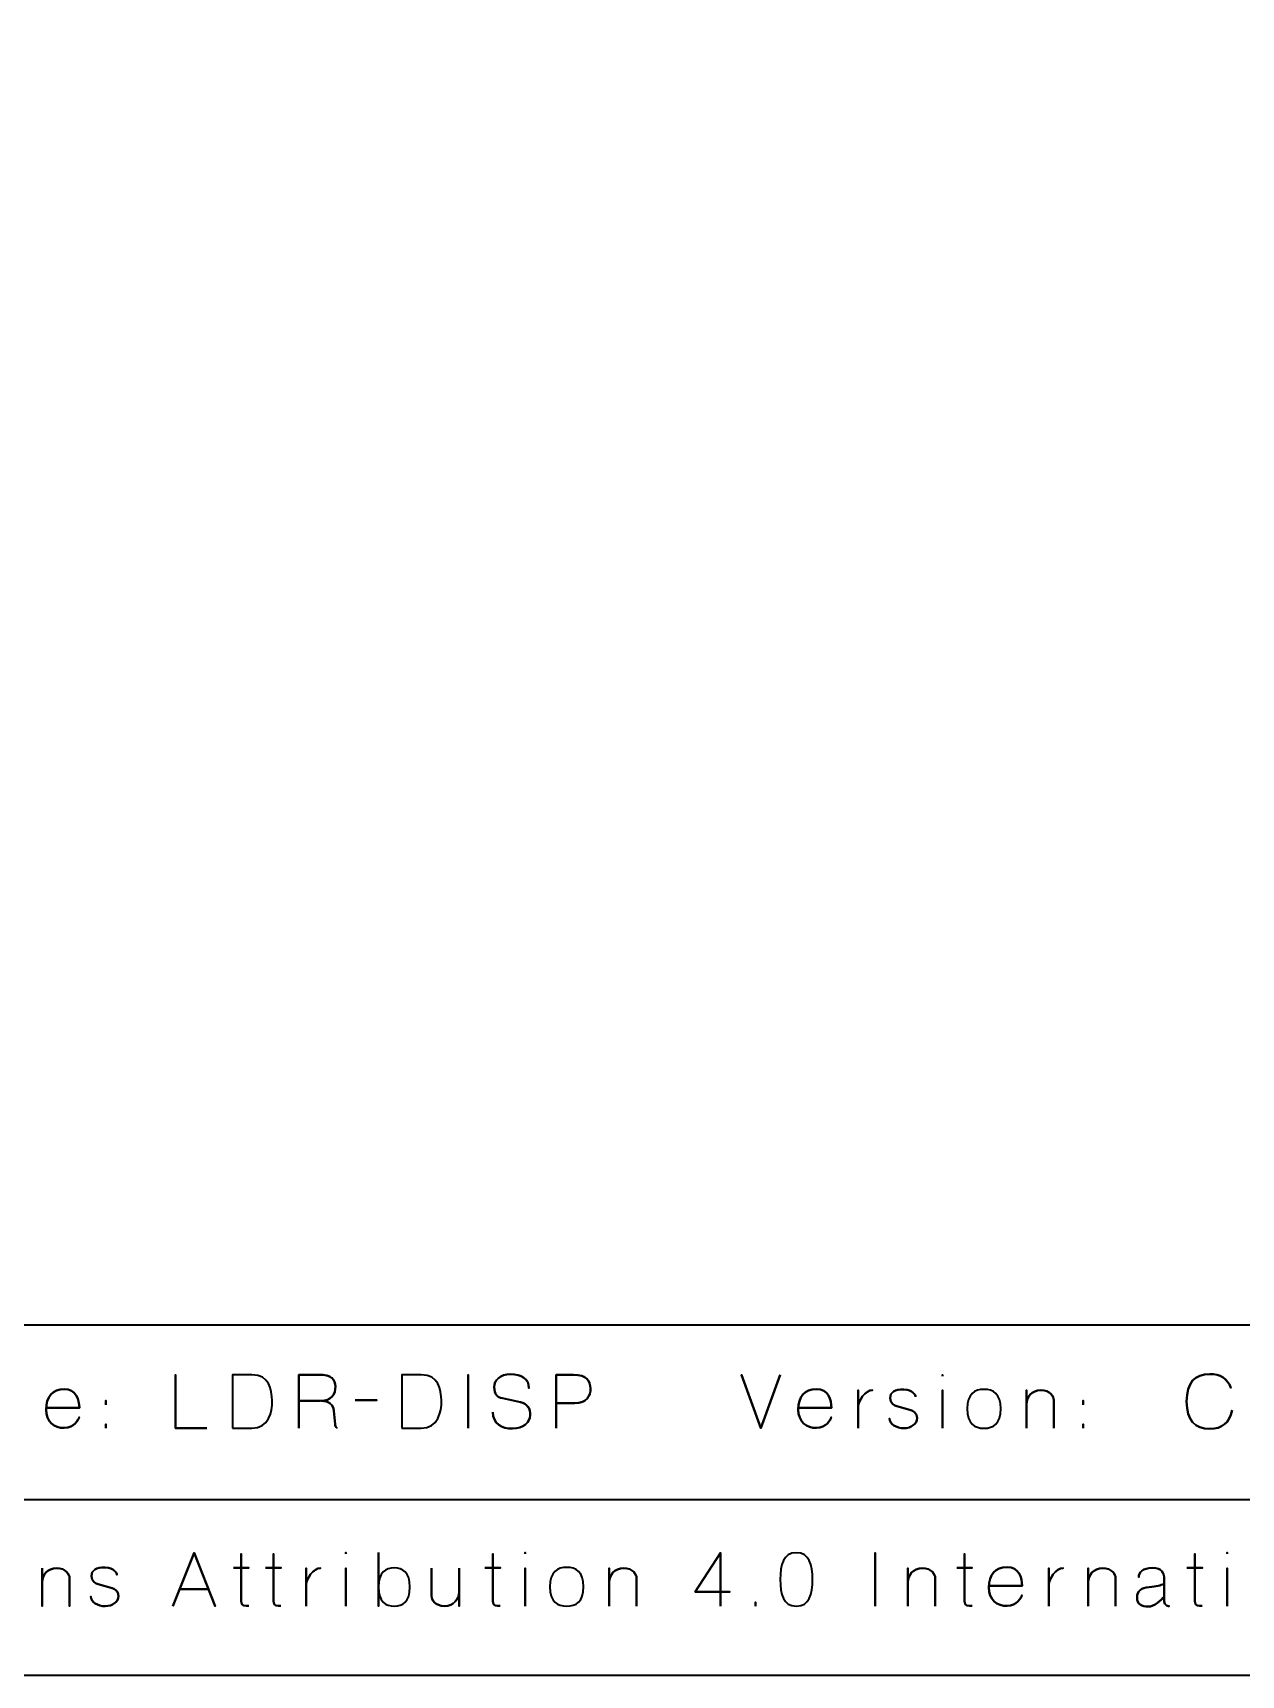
# Model space of a CAD drawing. Header units: inches. Extents: x 15 to 785, y -585 to -15.
# Drawn here: x 221.7 to 428.5, y -585 to -303.7 of the extents above; entities that cross this region are included whole.
import ezdxf

# ---------------------------------------------------------------- set-up
doc = ezdxf.new("R2010")
doc.units = ezdxf.units.IN
doc.header["$MEASUREMENT"] = 0
doc.layers.add('Layer 1', color=7, linetype='Continuous')

# ---------------------------------------------------------------- blocks, each defined once
blk = doc.blocks.new('block 2')
at = {"layer": 'Layer 1', "color": 250, "lineweight": 35}
blk.add_lwpolyline([(785, -555), (15, -555), (15, -525), (785, -525), (785, -555)], dxfattribs=at)
blk.add_open_spline([(785, -570), (785, -578.28), (778.28, -585), (770, -585), (770, -585), (30, -585), (30, -585), (21.72, -585), (15, -578.28), (15, -570), (15, -570), (15, -30), (15, -30), (15, -21.72), (21.72, -15), (30, -15), (30, -15), (770, -15), (770, -15), (778.28, -15), (785, -21.72), (785, -30), (785, -30), (785, -570), (785, -570)], degree=3, knots=[0, 0, 0, 0, 1, 1, 1, 2, 2, 2, 3, 3, 3, 4, 4, 4, 5, 5, 5, 6, 6, 6, 7, 7, 7, 8, 8, 8, 8], dxfattribs=at)
blk = doc.blocks.new('block 3')
at = {"layer": 'Layer 1', "color": 30, "lineweight": 35}
for points, knots in [([(251.45, -542.71), (251.45, -542.71), (246.1, -542.71), (246.1, -542.71), (246.1, -542.71), (246.1, -533.55), (246.1, -533.55), (246.1, -533.55), (246.1, -542.71), (246.1, -542.71), (246.1, -542.71), (251.45, -542.71), (251.45, -542.71)], [0, 0, 0, 0, 1, 1, 1, 2, 2, 2, 3, 3, 3, 4, 4, 4, 4]), ([(255.88, -542.71), (255.88, -542.71), (255.88, -533.55), (255.88, -533.55), (255.88, -533.55), (259.18, -533.55), (259.18, -533.55), (262.2, -533.55), (262.57, -536.09), (262.65, -537.99), (262.72, -539.9), (262.08, -542.71), (259.18, -542.71), (259.18, -542.71), (255.88, -542.71), (255.88, -542.71)], [0, 0, 0, 0, 1, 1, 1, 2, 2, 2, 3, 3, 3, 4, 4, 4, 5, 5, 5, 5]), ([(255.88, -542.71), (255.88, -542.71), (255.88, -533.55), (255.88, -533.55), (255.88, -533.55), (259.18, -533.55), (259.18, -533.55), (262.2, -533.55), (262.57, -536.09), (262.65, -537.99), (262.72, -539.9), (262.08, -542.71), (259.18, -542.71), (259.18, -542.71), (255.88, -542.71), (255.88, -542.71)], [0, 0, 0, 0, 1, 1, 1, 2, 2, 2, 3, 3, 3, 4, 4, 4, 5, 5, 5, 5]), ([(267.23, -542.71), (267.23, -542.71), (267.23, -533.55), (267.23, -533.55), (267.23, -533.55), (270.57, -533.55), (270.57, -533.55), (272.91, -533.55), (273.41, -534.35), (273.47, -535.58), (273.52, -536.81), (272.9, -538.03), (270.83, -538.03), (270.83, -538.03), (267.23, -538.03), (267.23, -538.03), (267.23, -538.03), (270.83, -538.03), (270.83, -538.03), (272.86, -538.03), (273.52, -536.81), (273.47, -535.58), (273.41, -534.35), (272.86, -533.55), (270.57, -533.55), (270.57, -533.55), (267.23, -533.55), (267.23, -533.55), (267.23, -533.55), (267.23, -542.71), (267.23, -542.71)], [0, 0, 0, 0, 1, 1, 1, 2, 2, 2, 3, 3, 3, 4, 4, 4, 5, 5, 5, 6, 6, 6, 7, 7, 7, 8, 8, 8, 9, 9, 9, 10, 10, 10, 10]), ([(284.85, -542.71), (284.85, -542.71), (284.85, -533.55), (284.85, -533.55), (284.85, -533.55), (288.15, -533.55), (288.15, -533.55), (291.17, -533.55), (291.54, -536.09), (291.62, -537.99), (291.69, -539.9), (291.04, -542.71), (288.15, -542.71), (288.15, -542.71), (284.85, -542.71), (284.85, -542.71)], [0, 0, 0, 0, 1, 1, 1, 2, 2, 2, 3, 3, 3, 4, 4, 4, 5, 5, 5, 5]), ([(284.85, -542.71), (284.85, -542.71), (284.85, -533.55), (284.85, -533.55), (284.85, -533.55), (288.15, -533.55), (288.15, -533.55), (291.17, -533.55), (291.54, -536.09), (291.62, -537.99), (291.69, -539.9), (291.04, -542.71), (288.15, -542.71), (288.15, -542.71), (284.85, -542.71), (284.85, -542.71)], [0, 0, 0, 0, 1, 1, 1, 2, 2, 2, 3, 3, 3, 4, 4, 4, 5, 5, 5, 5]), ([(296.2, -542.71), (296.2, -542.71), (296.2, -533.55), (296.2, -533.55), (296.2, -533.55), (296.2, -542.71), (296.2, -542.71)], [0, 0, 0, 0, 1, 1, 1, 2, 2, 2, 2]), ([(300.43, -539.94), (300.43, -541.97), (301.98, -542.78), (303.8, -542.78), (305.64, -542.78), (306.79, -541.63), (306.83, -540.5), (306.87, -539.38), (306.3, -538.49), (305.17, -538.25), (305.17, -538.25), (302.06, -537.58), (302.06, -537.58), (301.18, -537.38), (300.66, -536.88), (300.66, -535.68), (300.66, -534.49), (301.66, -533.46), (303.49, -533.46), (305.32, -533.46), (306.65, -534.32), (306.6, -535.84), (306.65, -534.32), (305.32, -533.46), (303.49, -533.46), (301.66, -533.46), (300.66, -534.49), (300.66, -535.68), (300.66, -536.88), (301.16, -537.37), (302.06, -537.58), (302.06, -537.58), (305.17, -538.25), (305.17, -538.25), (306.32, -538.49), (306.87, -539.38), (306.83, -540.5), (306.79, -541.63), (305.64, -542.78), (303.8, -542.78), (301.98, -542.78), (300.43, -541.97), (300.43, -539.94)], [0, 0, 0, 0, 1, 1, 1, 2, 2, 2, 3, 3, 3, 4, 4, 4, 5, 5, 5, 6, 6, 6, 7, 7, 7, 8, 8, 8, 9, 9, 9, 10, 10, 10, 11, 11, 11, 12, 12, 12, 13, 13, 13, 14, 14, 14, 14]), ([(311.29, -542.71), (311.29, -542.71), (311.29, -533.55), (311.29, -533.55), (311.29, -533.55), (314.21, -533.55), (314.21, -533.55), (316.56, -533.55), (317.09, -534.67), (317.16, -535.9), (317.21, -537.13), (316.55, -538.41), (314.45, -538.41), (314.45, -538.41), (311.29, -538.41), (311.29, -538.41), (311.29, -538.41), (314.45, -538.41), (314.45, -538.41), (316.51, -538.41), (317.21, -537.13), (317.16, -535.9), (317.09, -534.67), (316.53, -533.55), (314.21, -533.55), (314.21, -533.55), (311.29, -533.55), (311.29, -533.55), (311.29, -533.55), (311.29, -542.71), (311.29, -542.71)], [0, 0, 0, 0, 1, 1, 1, 2, 2, 2, 3, 3, 3, 4, 4, 4, 5, 5, 5, 6, 6, 6, 7, 7, 7, 8, 8, 8, 9, 9, 9, 10, 10, 10, 10]), ([(349.64, -533.55), (349.64, -533.55), (346.32, -542.71), (346.32, -542.71), (346.32, -542.71), (342.99, -533.55), (342.99, -533.55), (342.99, -533.55), (346.32, -542.71), (346.32, -542.71), (346.32, -542.71), (349.64, -533.55), (349.64, -533.55)], [0, 0, 0, 0, 1, 1, 1, 2, 2, 2, 3, 3, 3, 4, 4, 4, 4]), ([(377.39, -533.77), (377.39, -533.77), (377.39, -533.54), (377.39, -533.54), (377.39, -533.54), (377.39, -533.77), (377.39, -533.77)], [0, 0, 0, 0, 1, 1, 1, 2, 2, 2, 2]), ([(426.96, -539.63), (426.56, -541.82), (425.23, -542.81), (423.15, -542.81), (420.63, -542.81), (419.19, -541.37), (419.19, -538.12), (419.19, -534.88), (420.63, -533.44), (423.15, -533.44), (424.96, -533.44), (426.2, -534.18), (426.76, -535.81), (426.2, -534.18), (424.96, -533.44), (423.15, -533.44), (420.63, -533.44), (419.19, -534.88), (419.19, -538.12), (419.19, -541.37), (420.63, -542.81), (423.15, -542.81), (425.23, -542.81), (426.56, -541.82), (426.96, -539.63)], [0, 0, 0, 0, 1, 1, 1, 2, 2, 2, 3, 3, 3, 4, 4, 4, 5, 5, 5, 6, 6, 6, 7, 7, 7, 8, 8, 8, 8]), ([(223.96, -539.23), (223.96, -539.23), (229.64, -539.23), (229.64, -539.23), (229.64, -537.82), (229.08, -536.01), (227.06, -536.01), (225.06, -536.01), (223.95, -537.38), (223.95, -539.48), (223.95, -541.59), (225.37, -542.71), (227.06, -542.65), (228.77, -542.6), (229.5, -541.28), (229.59, -540.81), (229.5, -541.28), (228.77, -542.6), (227.06, -542.65), (225.37, -542.71), (223.95, -541.59), (223.95, -539.48), (223.95, -537.38), (225.06, -536.01), (227.06, -536.01), (229.08, -536.01), (229.64, -537.82), (229.64, -539.23), (229.64, -539.23), (223.96, -539.23), (223.96, -539.23)], [0, 0, 0, 0, 1, 1, 1, 2, 2, 2, 3, 3, 3, 4, 4, 4, 5, 5, 5, 6, 6, 6, 7, 7, 7, 8, 8, 8, 9, 9, 9, 10, 10, 10, 10]), ([(352.72, -539.23), (352.72, -539.23), (358.39, -539.23), (358.39, -539.23), (358.39, -537.82), (357.84, -536.01), (355.82, -536.01), (353.81, -536.01), (352.71, -537.38), (352.71, -539.48), (352.71, -541.59), (354.13, -542.71), (355.82, -542.65), (357.52, -542.6), (358.26, -541.28), (358.34, -540.81), (358.26, -541.28), (357.52, -542.6), (355.82, -542.65), (354.13, -542.71), (352.71, -541.59), (352.71, -539.48), (352.71, -537.38), (353.81, -536.01), (355.82, -536.01), (357.84, -536.01), (358.39, -537.82), (358.39, -539.23), (358.39, -539.23), (352.72, -539.23), (352.72, -539.23)], [0, 0, 0, 0, 1, 1, 1, 2, 2, 2, 3, 3, 3, 4, 4, 4, 5, 5, 5, 6, 6, 6, 7, 7, 7, 8, 8, 8, 9, 9, 9, 10, 10, 10, 10]), ([(362.94, -539.38), (362.9, -537.92), (364.25, -536.18), (365.43, -536.19), (364.25, -536.18), (362.9, -537.92), (362.94, -539.38)], [0, 0, 0, 0, 1, 1, 1, 2, 2, 2, 2]), ([(362.94, -542.71), (362.94, -542.71), (362.94, -536.19), (362.94, -536.19), (362.94, -536.19), (362.94, -542.71), (362.94, -542.71)], [0, 0, 0, 0, 1, 1, 1, 2, 2, 2, 2]), ([(372.77, -537.36), (372.8, -537.04), (372.38, -536.15), (370.78, -536.09), (369.18, -536.05), (368.44, -536.56), (368.44, -537.54), (368.44, -538.53), (369.27, -538.83), (369.57, -538.92), (369.57, -538.92), (371.97, -539.63), (371.97, -539.63), (372.29, -539.71), (373.05, -540.05), (373.05, -540.99), (373.05, -541.93), (372.05, -542.71), (370.78, -542.71), (369.51, -542.71), (368.35, -542.03), (368.35, -541.04), (368.35, -542.03), (369.51, -542.71), (370.78, -542.71), (372.05, -542.71), (373.05, -541.93), (373.05, -540.99), (373.05, -540.05), (372.29, -539.71), (371.97, -539.63), (371.97, -539.63), (369.57, -538.92), (369.57, -538.92), (369.27, -538.83), (368.44, -538.53), (368.44, -537.54), (368.44, -536.56), (369.18, -536.05), (370.78, -536.09), (372.38, -536.15), (372.8, -537.04), (372.77, -537.36)], [0, 0, 0, 0, 1, 1, 1, 2, 2, 2, 3, 3, 3, 4, 4, 4, 5, 5, 5, 6, 6, 6, 7, 7, 7, 8, 8, 8, 9, 9, 9, 10, 10, 10, 11, 11, 11, 12, 12, 12, 13, 13, 13, 14, 14, 14, 14]), ([(377.39, -542.69), (377.39, -542.69), (377.39, -536.18), (377.39, -536.18), (377.39, -536.18), (377.39, -542.72), (377.39, -542.69)], [0, 0, 0, 0, 1, 1, 1, 2, 2, 2, 2]), ([(381.62, -539.38), (381.62, -536.81), (382.93, -536.06), (384.51, -536.06), (386.09, -536.06), (387.39, -536.81), (387.39, -539.38), (387.39, -541.96), (386.09, -542.71), (384.51, -542.71), (382.93, -542.71), (381.62, -541.96), (381.62, -539.38)], [0, 0, 0, 0, 1, 1, 1, 2, 2, 2, 3, 3, 3, 4, 4, 4, 4]), ([(381.62, -539.38), (381.62, -536.81), (382.93, -536.06), (384.51, -536.06), (386.09, -536.06), (387.39, -536.81), (387.39, -539.38), (387.39, -541.96), (386.09, -542.71), (384.51, -542.71), (382.93, -542.71), (381.62, -541.96), (381.62, -539.38)], [0, 0, 0, 0, 1, 1, 1, 2, 2, 2, 3, 3, 3, 4, 4, 4, 4]), ([(396.46, -542.71), (396.46, -542.71), (396.46, -538.46), (396.46, -537.88), (396.46, -537.3), (395.87, -536.2), (394.26, -536.19), (392.63, -536.18), (391.78, -537.44), (391.78, -538.6), (391.78, -537.44), (392.63, -536.18), (394.26, -536.19), (395.87, -536.2), (396.46, -537.3), (396.46, -537.88), (396.46, -538.46), (396.46, -542.71), (396.46, -542.71)], [0, 0, 0, 0, 1, 1, 1, 2, 2, 2, 3, 3, 3, 4, 4, 4, 5, 5, 5, 6, 6, 6, 6]), ([(391.78, -542.71), (391.78, -542.71), (391.78, -536.19), (391.78, -536.19), (391.78, -536.19), (391.78, -542.71), (391.78, -542.71)], [0, 0, 0, 0, 1, 1, 1, 2, 2, 2, 2]), ([(234.15, -538.69), (234.15, -538.69), (234.15, -537.99), (234.15, -537.99), (234.15, -537.99), (234.15, -538.69), (234.15, -538.69)], [0, 0, 0, 0, 1, 1, 1, 2, 2, 2, 2]), ([(273.75, -542.71), (273.49, -542.53), (273.43, -542.17), (273.43, -542.02), (273.43, -542.02), (273.2, -539.71), (273.2, -539.71), (273.13, -538.72), (272.41, -538.03), (271, -538.03), (272.41, -538.03), (273.13, -538.72), (273.2, -539.71), (273.2, -539.71), (273.43, -542.02), (273.43, -542.02), (273.43, -542.17), (273.49, -542.53), (273.75, -542.71)], [0, 0, 0, 0, 1, 1, 1, 2, 2, 2, 3, 3, 3, 4, 4, 4, 5, 5, 5, 6, 6, 6, 6]), ([(276.87, -537.92), (276.87, -537.92), (280.57, -537.92), (280.57, -537.92), (280.57, -537.92), (276.87, -537.92), (276.87, -537.92)], [0, 0, 0, 0, 1, 1, 1, 2, 2, 2, 2]), ([(401.5, -538.69), (401.5, -538.69), (401.5, -537.99), (401.5, -537.99), (401.5, -537.99), (401.5, -538.69), (401.5, -538.69)], [0, 0, 0, 0, 1, 1, 1, 2, 2, 2, 2]), ([(234.15, -542.71), (234.15, -542.71), (234.15, -542.01), (234.15, -542.01), (234.15, -542.01), (234.15, -542.71), (234.15, -542.71)], [0, 0, 0, 0, 1, 1, 1, 2, 2, 2, 2]), ([(401.5, -542.71), (401.5, -542.71), (401.5, -542.01), (401.5, -542.01), (401.5, -542.01), (401.5, -542.71), (401.5, -542.71)], [0, 0, 0, 0, 1, 1, 1, 2, 2, 2, 2]), ([(245.64, -573.19), (245.64, -573.19), (249.27, -564.03), (249.27, -564.03), (249.27, -564.03), (252.92, -573.19), (252.92, -573.19), (252.92, -573.19), (249.27, -564.03), (249.27, -564.03), (249.27, -564.03), (245.64, -573.19), (245.64, -573.19)], [0, 0, 0, 0, 1, 1, 1, 2, 2, 2, 3, 3, 3, 4, 4, 4, 4]), ([(258.65, -573.12), (258.02, -573.16), (257.35, -573.19), (257.35, -572.33), (257.35, -571.47), (257.35, -564.21), (257.35, -564.21), (257.35, -564.21), (257.35, -571.47), (257.35, -572.33), (257.35, -573.19), (258.02, -573.16), (258.65, -573.12)], [0, 0, 0, 0, 1, 1, 1, 2, 2, 2, 3, 3, 3, 4, 4, 4, 4]), ([(264.16, -573.12), (263.54, -573.16), (262.86, -573.19), (262.86, -572.33), (262.86, -571.47), (262.86, -564.21), (262.86, -564.21), (262.86, -564.21), (262.86, -571.47), (262.86, -572.33), (262.86, -573.19), (263.54, -573.16), (264.16, -573.12)], [0, 0, 0, 0, 1, 1, 1, 2, 2, 2, 3, 3, 3, 4, 4, 4, 4]), ([(275.25, -564.25), (275.25, -564.25), (275.25, -564.02), (275.25, -564.02), (275.25, -564.02), (275.25, -564.25), (275.25, -564.25)], [0, 0, 0, 0, 1, 1, 1, 2, 2, 2, 2]), ([(280.85, -563.99), (280.85, -563.99), (280.85, -573.19), (280.85, -573.19), (280.85, -573.19), (280.85, -563.99), (280.85, -563.99)], [0, 0, 0, 0, 1, 1, 1, 2, 2, 2, 2]), ([(301.7, -573.12), (301.08, -573.16), (300.4, -573.19), (300.4, -572.33), (300.4, -571.47), (300.4, -564.21), (300.4, -564.21), (300.4, -564.21), (300.4, -571.47), (300.4, -572.33), (300.4, -573.19), (301.08, -573.16), (301.7, -573.12)], [0, 0, 0, 0, 1, 1, 1, 2, 2, 2, 3, 3, 3, 4, 4, 4, 4]), ([(305.97, -564.25), (305.97, -564.25), (305.97, -564.02), (305.97, -564.02), (305.97, -564.02), (305.97, -564.25), (305.97, -564.25)], [0, 0, 0, 0, 1, 1, 1, 2, 2, 2, 2]), ([(339.37, -573.19), (339.37, -573.19), (339.37, -564.03), (339.37, -564.03), (339.37, -564.03), (335.05, -570.75), (335.05, -570.75), (335.05, -570.75), (340.99, -570.75), (340.99, -570.75), (340.99, -570.75), (335.05, -570.75), (335.05, -570.75), (335.05, -570.75), (339.37, -564.03), (339.37, -564.03), (339.37, -564.03), (339.37, -573.19), (339.37, -573.19)], [0, 0, 0, 0, 1, 1, 1, 2, 2, 2, 3, 3, 3, 4, 4, 4, 5, 5, 5, 6, 6, 6, 6]), ([(349.62, -568.61), (349.62, -566.1), (350.15, -564.04), (352.38, -564.04), (354.62, -564.04), (355.15, -566.1), (355.15, -568.61), (355.15, -571.14), (354.62, -573.19), (352.38, -573.19), (350.15, -573.19), (349.62, -571.14), (349.62, -568.61)], [0, 0, 0, 0, 1, 1, 1, 2, 2, 2, 3, 3, 3, 4, 4, 4, 4]), ([(349.62, -568.61), (349.62, -566.1), (350.15, -564.04), (352.38, -564.04), (354.62, -564.04), (355.15, -566.1), (355.15, -568.61), (355.15, -571.14), (354.62, -573.19), (352.38, -573.19), (350.15, -573.19), (349.62, -571.14), (349.62, -568.61)], [0, 0, 0, 0, 1, 1, 1, 2, 2, 2, 3, 3, 3, 4, 4, 4, 4]), ([(365.88, -573.19), (365.88, -573.19), (365.88, -564.03), (365.88, -564.03), (365.88, -564.03), (365.88, -573.19), (365.88, -573.19)], [0, 0, 0, 0, 1, 1, 1, 2, 2, 2, 2]), ([(382.46, -573.12), (381.84, -573.16), (381.16, -573.19), (381.16, -572.33), (381.16, -571.47), (381.16, -564.21), (381.16, -564.21), (381.16, -564.21), (381.16, -571.47), (381.16, -572.33), (381.16, -573.19), (381.84, -573.16), (382.46, -573.12)], [0, 0, 0, 0, 1, 1, 1, 2, 2, 2, 3, 3, 3, 4, 4, 4, 4]), ([(421.87, -573.12), (421.24, -573.16), (420.57, -573.19), (420.57, -572.33), (420.57, -571.47), (420.57, -564.21), (420.57, -564.21), (420.57, -564.21), (420.57, -571.47), (420.57, -572.33), (420.57, -573.19), (421.24, -573.16), (421.87, -573.12)], [0, 0, 0, 0, 1, 1, 1, 2, 2, 2, 3, 3, 3, 4, 4, 4, 4]), ([(426.13, -564.25), (426.13, -564.25), (426.13, -564.02), (426.13, -564.02), (426.13, -564.02), (426.13, -564.25), (426.13, -564.25)], [0, 0, 0, 0, 1, 1, 1, 2, 2, 2, 2]), ([(227.96, -568.36), (227.96, -567.78), (227.38, -566.68), (225.77, -566.67), (224.14, -566.66), (223.29, -567.92), (223.29, -569.08), (223.29, -567.92), (224.14, -566.66), (225.77, -566.67), (227.38, -566.68), (227.96, -567.78), (227.96, -568.36), (227.96, -568.94), (227.96, -573.19), (227.96, -573.19), (227.96, -573.19), (227.96, -568.94), (227.96, -568.36)], [0, 0, 0, 0, 1, 1, 1, 2, 2, 2, 3, 3, 3, 4, 4, 4, 5, 5, 5, 6, 6, 6, 6]), ([(223.29, -566.67), (223.29, -566.67), (223.29, -573.19), (223.29, -573.19), (223.29, -573.19), (223.29, -566.67), (223.29, -566.67)], [0, 0, 0, 0, 1, 1, 1, 2, 2, 2, 2]), ([(234.06, -566.57), (232.46, -566.53), (231.72, -567.04), (231.72, -568.02), (231.72, -569.01), (232.55, -569.31), (232.85, -569.4), (232.85, -569.4), (235.25, -570.11), (235.25, -570.11), (235.57, -570.19), (236.33, -570.53), (236.33, -571.47), (236.33, -572.41), (235.33, -573.19), (234.06, -573.19), (232.79, -573.19), (231.63, -572.51), (231.63, -571.52), (231.63, -572.51), (232.79, -573.19), (234.06, -573.19), (235.33, -573.19), (236.33, -572.41), (236.33, -571.47), (236.33, -570.53), (235.57, -570.19), (235.25, -570.11), (235.25, -570.11), (232.85, -569.4), (232.85, -569.4), (232.55, -569.31), (231.72, -569.01), (231.72, -568.02), (231.72, -567.04), (232.46, -566.53), (234.06, -566.57), (235.66, -566.63), (236.08, -567.52), (236.05, -567.84), (236.08, -567.52), (235.66, -566.63), (234.06, -566.57)], [0, 0, 0, 0, 1, 1, 1, 2, 2, 2, 3, 3, 3, 4, 4, 4, 5, 5, 5, 6, 6, 6, 7, 7, 7, 8, 8, 8, 9, 9, 9, 10, 10, 10, 11, 11, 11, 12, 12, 12, 13, 13, 13, 14, 14, 14, 14]), ([(256.02, -566.61), (256.02, -566.61), (258.67, -566.61), (258.67, -566.61), (258.67, -566.61), (256.02, -566.61), (256.02, -566.61)], [0, 0, 0, 0, 1, 1, 1, 2, 2, 2, 2]), ([(261.53, -566.61), (261.53, -566.61), (264.18, -566.61), (264.18, -566.61), (264.18, -566.61), (261.53, -566.61), (261.53, -566.61)], [0, 0, 0, 0, 1, 1, 1, 2, 2, 2, 2]), ([(268.45, -569.86), (268.41, -568.4), (269.76, -566.66), (270.94, -566.67), (269.76, -566.66), (268.41, -568.4), (268.45, -569.86)], [0, 0, 0, 0, 1, 1, 1, 2, 2, 2, 2]), ([(268.45, -573.19), (268.45, -573.19), (268.45, -566.67), (268.45, -566.67), (268.45, -566.67), (268.45, -573.19), (268.45, -573.19)], [0, 0, 0, 0, 1, 1, 1, 2, 2, 2, 2]), ([(275.25, -573.17), (275.25, -573.17), (275.25, -566.66), (275.25, -566.66), (275.25, -566.66), (275.25, -573.2), (275.25, -573.17)], [0, 0, 0, 0, 1, 1, 1, 2, 2, 2, 2]), ([(283.54, -566.63), (285.02, -566.63), (286.23, -567.36), (286.23, -569.91), (286.23, -572.45), (285.02, -573.19), (283.54, -573.19), (282.05, -573.19), (280.85, -572.45), (280.85, -569.91), (280.85, -567.36), (282.05, -566.63), (283.54, -566.63)], [0, 0, 0, 0, 1, 1, 1, 2, 2, 2, 3, 3, 3, 4, 4, 4, 4]), ([(283.54, -566.63), (285.02, -566.63), (286.23, -567.36), (286.23, -569.91), (286.23, -572.45), (285.02, -573.19), (283.54, -573.19), (282.05, -573.19), (280.85, -572.45), (280.85, -569.91), (280.85, -567.36), (282.05, -566.63), (283.54, -566.63)], [0, 0, 0, 0, 1, 1, 1, 2, 2, 2, 3, 3, 3, 4, 4, 4, 4]), ([(289.95, -566.65), (289.95, -566.65), (289.95, -570.9), (289.95, -571.48), (289.95, -572.07), (290.54, -573.16), (292.15, -573.17), (293.77, -573.19), (294.64, -571.93), (294.64, -570.76), (294.64, -571.93), (293.77, -573.19), (292.15, -573.17), (290.54, -573.16), (289.95, -572.07), (289.95, -571.48), (289.95, -570.9), (289.95, -566.65), (289.95, -566.65)], [0, 0, 0, 0, 1, 1, 1, 2, 2, 2, 3, 3, 3, 4, 4, 4, 5, 5, 5, 6, 6, 6, 6]), ([(294.64, -566.65), (294.64, -566.65), (294.64, -573.17), (294.64, -573.17), (294.64, -573.17), (294.64, -566.65), (294.64, -566.65)], [0, 0, 0, 0, 1, 1, 1, 2, 2, 2, 2]), ([(299.07, -566.61), (299.07, -566.61), (301.72, -566.61), (301.72, -566.61), (301.72, -566.61), (299.07, -566.61), (299.07, -566.61)], [0, 0, 0, 0, 1, 1, 1, 2, 2, 2, 2]), ([(305.97, -573.17), (305.97, -573.17), (305.97, -566.66), (305.97, -566.66), (305.97, -566.66), (305.97, -573.2), (305.97, -573.17)], [0, 0, 0, 0, 1, 1, 1, 2, 2, 2, 2]), ([(310.2, -569.86), (310.2, -567.29), (311.5, -566.54), (313.08, -566.54), (314.67, -566.54), (315.96, -567.29), (315.96, -569.86), (315.96, -572.44), (314.67, -573.19), (313.08, -573.19), (311.5, -573.19), (310.2, -572.44), (310.2, -569.86)], [0, 0, 0, 0, 1, 1, 1, 2, 2, 2, 3, 3, 3, 4, 4, 4, 4]), ([(310.2, -569.86), (310.2, -567.29), (311.5, -566.54), (313.08, -566.54), (314.67, -566.54), (315.96, -567.29), (315.96, -569.86), (315.96, -572.44), (314.67, -573.19), (313.08, -573.19), (311.5, -573.19), (310.2, -572.44), (310.2, -569.86)], [0, 0, 0, 0, 1, 1, 1, 2, 2, 2, 3, 3, 3, 4, 4, 4, 4]), ([(325.03, -573.19), (325.03, -573.19), (325.03, -568.94), (325.03, -568.36), (325.03, -567.78), (324.44, -566.68), (322.83, -566.67), (321.21, -566.66), (320.36, -567.92), (320.36, -569.08), (320.36, -567.92), (321.21, -566.66), (322.83, -566.67), (324.44, -566.68), (325.03, -567.78), (325.03, -568.36), (325.03, -568.94), (325.03, -573.19), (325.03, -573.19)], [0, 0, 0, 0, 1, 1, 1, 2, 2, 2, 3, 3, 3, 4, 4, 4, 5, 5, 5, 6, 6, 6, 6]), ([(320.36, -573.19), (320.36, -573.19), (320.36, -566.67), (320.36, -566.67), (320.36, -566.67), (320.36, -573.19), (320.36, -573.19)], [0, 0, 0, 0, 1, 1, 1, 2, 2, 2, 2]), ([(376.16, -573.19), (376.16, -573.19), (376.16, -568.94), (376.16, -568.36), (376.16, -567.78), (375.57, -566.68), (373.96, -566.67), (372.34, -566.66), (371.49, -567.92), (371.49, -569.08), (371.49, -567.92), (372.34, -566.66), (373.96, -566.67), (375.57, -566.68), (376.16, -567.78), (376.16, -568.36), (376.16, -568.94), (376.16, -573.19), (376.16, -573.19)], [0, 0, 0, 0, 1, 1, 1, 2, 2, 2, 3, 3, 3, 4, 4, 4, 5, 5, 5, 6, 6, 6, 6]), ([(371.49, -573.19), (371.49, -573.19), (371.49, -566.67), (371.49, -566.67), (371.49, -566.67), (371.49, -573.19), (371.49, -573.19)], [0, 0, 0, 0, 1, 1, 1, 2, 2, 2, 2]), ([(379.83, -566.61), (379.83, -566.61), (382.48, -566.61), (382.48, -566.61), (382.48, -566.61), (379.83, -566.61), (379.83, -566.61)], [0, 0, 0, 0, 1, 1, 1, 2, 2, 2, 2]), ([(391.03, -569.71), (391.03, -568.3), (390.47, -566.49), (388.45, -566.49), (386.45, -566.49), (385.34, -567.86), (385.34, -569.96), (385.34, -572.07), (386.76, -573.19), (388.45, -573.14), (390.15, -573.08), (390.89, -571.76), (390.98, -571.29), (390.89, -571.76), (390.15, -573.08), (388.45, -573.14), (386.76, -573.19), (385.34, -572.07), (385.34, -569.96), (385.34, -567.86), (386.45, -566.49), (388.45, -566.49), (390.47, -566.49), (391.03, -568.3), (391.03, -569.71), (391.03, -569.71), (385.35, -569.71), (385.35, -569.71), (385.35, -569.71), (391.03, -569.71), (391.03, -569.71)], [0, 0, 0, 0, 1, 1, 1, 2, 2, 2, 3, 3, 3, 4, 4, 4, 5, 5, 5, 6, 6, 6, 7, 7, 7, 8, 8, 8, 9, 9, 9, 10, 10, 10, 10]), ([(395.58, -569.86), (395.54, -568.4), (396.88, -566.66), (398.07, -566.67), (396.88, -566.66), (395.54, -568.4), (395.58, -569.86)], [0, 0, 0, 0, 1, 1, 1, 2, 2, 2, 2]), ([(395.58, -573.19), (395.58, -573.19), (395.58, -566.67), (395.58, -566.67), (395.58, -566.67), (395.58, -573.19), (395.58, -573.19)], [0, 0, 0, 0, 1, 1, 1, 2, 2, 2, 2]), ([(407.03, -573.19), (407.03, -573.19), (407.03, -568.94), (407.03, -568.36), (407.03, -567.78), (406.45, -566.68), (404.83, -566.67), (403.21, -566.66), (402.36, -567.92), (402.36, -569.08), (402.36, -567.92), (403.21, -566.66), (404.83, -566.67), (406.45, -566.68), (407.03, -567.78), (407.03, -568.36), (407.03, -568.94), (407.03, -573.19), (407.03, -573.19)], [0, 0, 0, 0, 1, 1, 1, 2, 2, 2, 3, 3, 3, 4, 4, 4, 5, 5, 5, 6, 6, 6, 6]), ([(402.36, -573.19), (402.36, -573.19), (402.36, -566.67), (402.36, -566.67), (402.36, -566.67), (402.36, -573.19), (402.36, -573.19)], [0, 0, 0, 0, 1, 1, 1, 2, 2, 2, 2]), ([(415.32, -572.36), (415.32, -572.36), (415.32, -568.18), (415.32, -568.18), (415.32, -567.65), (415.06, -566.63), (413.34, -566.63), (411.63, -566.63), (410.99, -567.41), (410.99, -568.21), (410.99, -567.41), (411.63, -566.63), (413.34, -566.63), (415.06, -566.63), (415.32, -567.65), (415.32, -568.18), (415.32, -568.18), (415.32, -572.36), (415.32, -572.36), (415.32, -573.12), (416.23, -573.19), (416.23, -573.19), (416.23, -573.19), (415.32, -573.12), (415.32, -572.36)], [0, 0, 0, 0, 1, 1, 1, 2, 2, 2, 3, 3, 3, 4, 4, 4, 5, 5, 5, 6, 6, 6, 7, 7, 7, 8, 8, 8, 8]), ([(419.24, -566.61), (419.24, -566.61), (421.89, -566.61), (421.89, -566.61), (421.89, -566.61), (419.24, -566.61), (419.24, -566.61)], [0, 0, 0, 0, 1, 1, 1, 2, 2, 2, 2]), ([(426.13, -573.17), (426.13, -573.17), (426.13, -566.66), (426.13, -566.66), (426.13, -566.66), (426.13, -573.2), (426.13, -573.17)], [0, 0, 0, 0, 1, 1, 1, 2, 2, 2, 2]), ([(246.79, -570.3), (246.79, -570.3), (251.76, -570.3), (251.76, -570.3), (251.76, -570.3), (246.79, -570.3), (246.79, -570.3)], [0, 0, 0, 0, 1, 1, 1, 2, 2, 2, 2]), ([(412.59, -573.26), (411.54, -573.22), (410.7, -572.89), (410.7, -571.73), (410.7, -570.54), (411.41, -570.05), (412.76, -569.92), (414.09, -569.8), (414.69, -569.59), (415.32, -569.41), (414.69, -569.59), (414.09, -569.8), (412.76, -569.92), (411.41, -570.05), (410.7, -570.54), (410.7, -571.73), (410.7, -572.89), (411.54, -573.22), (412.59, -573.26), (413.64, -573.3), (414.94, -572.07), (415.32, -571.52), (414.94, -572.07), (413.64, -573.3), (412.59, -573.26)], [0, 0, 0, 0, 1, 1, 1, 2, 2, 2, 3, 3, 3, 4, 4, 4, 5, 5, 5, 6, 6, 6, 7, 7, 7, 8, 8, 8, 8]), ([(345.39, -573.19), (345.39, -573.19), (345.39, -572.49), (345.39, -572.49), (345.39, -572.49), (345.39, -573.19), (345.39, -573.19)], [0, 0, 0, 0, 1, 1, 1, 2, 2, 2, 2])]:
    blk.add_open_spline(points, degree=3, knots=knots, dxfattribs=at)

msp = doc.modelspace()

# ---------------------------------------------------------------- block references
at = {"layer": 'Layer 1'}
for name in ['block 2', 'block 3']:
    msp.add_blockref(name, (0, 0), dxfattribs=at)

doc.saveas('drawing.dxf')
